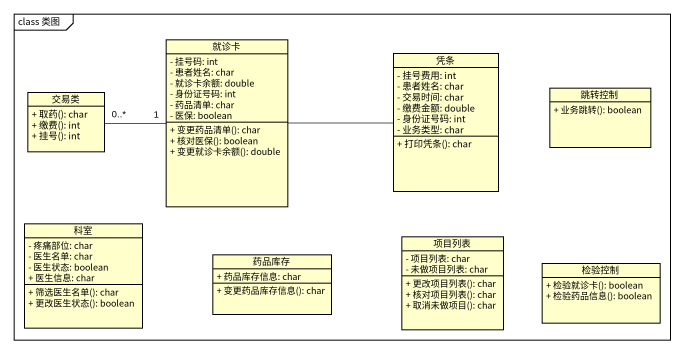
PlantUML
@startuml
mainframe class 类图
hide circle
hide empty members
skinparam classAttributeIconSize 0
class 就诊卡 {
  - 挂号码: int
  - 患者姓名: char
  - 就诊卡余额: double
  - 身份证号码: int
  - 药品清单: char
  - 医保: boolean
  + 变更药品清单(): char
  + 核对医保(): boolean
  + 变更就诊卡余额(): double
}
class 凭条 {
  - 挂号费用: int
  - 患者姓名: char
  - 交易时间: char
  - 缴费金额: double
  - 身份证号码: int
  - 业务类型: char
  + 打印凭条(): char
}
class 交易类 {
  + 取药(): char
  + 缴费(): int
  + 挂号(): int
}
class 跳转控制 {
  + 业务跳转(): boolean
}
class 科室 {
  - 疼痛部位: char
  - 医生名单: char
  - 医生状态: boolean
  + 医生信息: char
  + 筛选医生名单(): char
  + 更改医生状态(): boolean
}
class 项目列表 {
  - 项目列表: char
  - 未做项目列表: char
  + 更改项目列表(): char
  + 核对项目列表(): char
  + 取消未做项目(): char
}
class 药品库存 {
  + 药品库存信息: char
  + 变更药品库存信息(): char
}
class 检验控制 {
  + 检验就诊卡(): boolean
  + 检验药品信息(): boolean
}
就诊卡 -right- 凭条
就诊卡 "1" -left- "0..*" 交易类
@enduml
